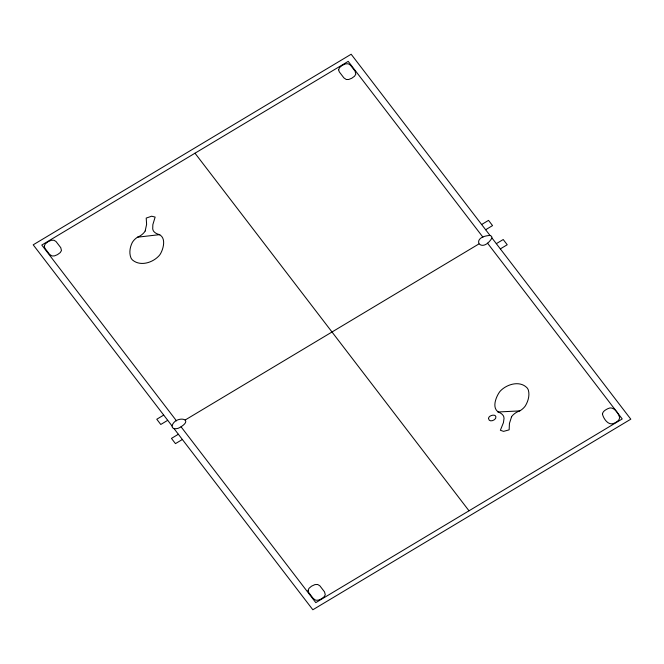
<?xml version="1.0" encoding="UTF-8"?>
<svg xmlns="http://www.w3.org/2000/svg" width="664" height="664" viewBox="0 0 664 664"><rect width="100%" height="100%" fill="white"/><g stroke="black" fill="none" stroke-linecap="round" stroke-linejoin="round"><path stroke-width="1" d="M172.034 426.022C171.702 429.616 177.603 429.11 179.728 427.558C195.772 418.345 174.989 415.133 172.042 425.948L33.2 244.825L351.156 54.24L489.99 235.413L491.601 236.334L491.966 237.978L630.8 419.175L312.844 609.76L174.01 428.587M491.958 238.052C481.284 255.2 469.157 236.791 490.057 235.429M145.184 230.947L146.611 224.349L146.213 218.082L151.649 216.215L155.135 217.07L152.845 224.673L152.712 228.98L153.318 230.823A15.828 10.715 -25.3 0 0 158.621 234.367C166.556 237.206 163.543 248.909 160.132 254.362A16.285 11.022 -25.3 0 1 158.472 256.354C152.048 262.878 140.287 266.471 132.601 260.105A17.247 11.678 -25.3 0 1 130.999 257.989C128.924 253.075 129.928 247.224 132.252 242.567A14.16 9.587 -25.3 0 1 135.73 238.501L137.44 237.197L159.808 234.624M511.579 416.76L509.446 423.416L509.139 429.849L503.578 431.376L500.365 430.264L503.436 422.653L504.042 418.262L503.661 416.336A15.828 10.715 -25.3 0 0 498.913 412.336C491.451 408.36 495.859 397.08 499.735 391.718A16.285 11.022 -25.3 0 1 501.503 389.876C508.134 383.858 520.119 380.638 527.042 387.817A17.247 11.678 -25.3 0 1 528.353 390.092C529.847 395.37 528.154 401.18 525.423 405.77A14.16 9.587 -25.3 0 1 521.597 409.696L519.788 410.908L497.792 411.995M163.684 415.1L156.779 419.241L160.779 424.47L167.685 420.337M481.632 224.515L488.538 220.373L492.547 225.602L485.641 229.744M185.165 420.013L478.835 243.987M178.359 434.256L171.453 438.398L175.462 443.627L182.368 439.485M496.315 243.663L503.221 239.53L507.221 244.759L500.316 248.9M482.927 237.172L348.21 61.362L41.774 245.049L176.491 420.86M487.509 243.14L622.226 418.951L315.79 602.638L181.073 426.827M194.992 153.201L469.008 510.799M145.25 230.964A12.666 8.574 -25.3 0 1 137.465 237.247M511.512 416.743A12.666 8.574 -25.3 0 1 519.771 410.85M488.505 418.461C488.862 422.437 494.182 420.81 495.618 418.42C497.602 413.224 488.679 414.983 488.505 418.37M44.272 246.228L44.92 248.278L49.526 254.312L51.958 255.955L54.415 255.914L57.469 254.652L60.216 252.627L61.47 250.56L60.764 247.68L56.025 241.522L53.95 240.235L51.228 240.293L47.924 241.779L45.252 243.945L44.28 246.161M308.088 590.504L308.735 592.554L313.342 598.588L315.773 600.231L318.33 600.165L321.285 598.928L324.032 596.903L325.285 594.836L324.53 591.881L319.841 585.797L317.691 584.486L314.952 584.594L311.524 586.188L308.951 588.362L308.088 590.504M338.623 69.786L339.271 71.837L343.877 77.871L346.309 79.514L348.774 79.472L351.82 78.211L354.568 76.186L355.821 74.119L355.066 71.164L350.376 65.08L348.226 63.769L345.488 63.877L342.06 65.47L339.487 67.645L338.623 69.786M602.439 414.062C603.493 418.602 608.141 425.715 613.644 423.433C616.673 422.337 621.629 419.125 618.881 415.44C617.263 411.697 612.797 405.887 608.016 408.601C605.726 409.746 602.779 411.223 602.439 414.062"/></g></svg>
